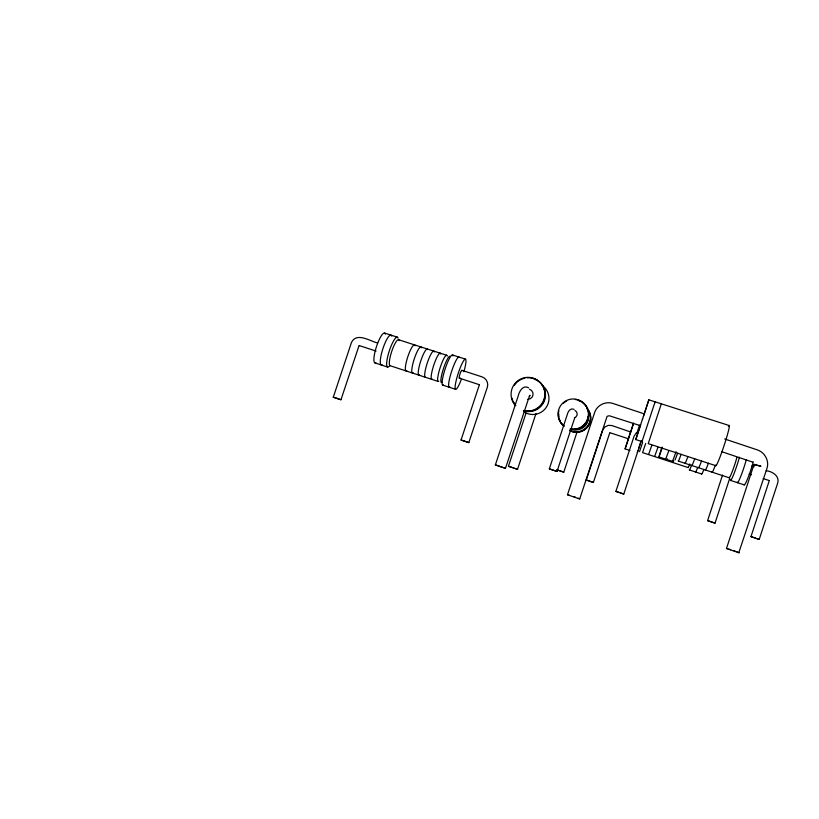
<?xml version="1.0" encoding="UTF-8"?>
<svg xmlns="http://www.w3.org/2000/svg" width="819" height="819" viewBox="0 0 819 819"><rect width="100%" height="100%" fill="white"/><g stroke="black" fill="none" stroke-linecap="round" stroke-linejoin="round"><path stroke-width="1.23" d="M672.921 462.213L673.699 460.882M666.84 460.217L667.567 458.875M672.348 461.343L658.947 456.951L661.772 447.348M609.715 432.944L593.396 482.401L586.271 480.026L602.733 430.118L604.76 427.108L608.241 425.368L611.906 425.542L630.65 431.992M654.719 456.244L657.903 447.45M661.332 403.818L648.228 443.632L715.919 465.724M648.679 454.258L651.781 445.454M629.903 450.44L625.092 448.863L633.527 423.085M642.639 418.652L635.779 439.568L641.994 441.595L642.147 441.083M637.254 452.426L637.817 450.819M628.419 438.728L630.743 431.674M633.425 423.74L630.671 432.217M644.246 413.882L612.53 403.327C605.425 401.126 597.153 405.21 594.717 412.264L567.485 494.748L578.798 498.658L579.739 498.884L607.104 416.308L609.316 415.755L640.356 425.665M729.115 425.501L648.863 399.826L644.103 414.394M640.622 424.846L635.779 439.568M754.565 464.608L754.053 464.291L760.912 466.206L753.92 464.69L726.494 548.474L738.779 552.723L767.065 468.048C769.358 460.667 764.711 452.334 757.462 449.938L724.713 438.974M755.845 538.226L750.962 536.64L769.215 480.835M755.456 538.206L759.213 539.424L777.702 483.015C779.831 475.962 772.225 471.375 766.215 470.71M729.729 478.306L715.038 523.126L707.606 520.638L722.532 475.092M526.023 413.134L508.425 466.257L517.526 469.328L535.933 413.697M574.723 417.864L557.022 471.427L551.474 469.625L549.334 468.867L567.055 415.253C567.721 412.049 570.055 407.524 574.047 409.316M563.789 472.143L556.879 469.83L563.789 472.143L576.934 432.33M641.431 440.458L623.781 494.052L615.888 491.4L634.08 436.179L636.322 432.852M636.906 433.128L639.588 425.051M643.417 416.349L644.338 413.575M642.424 419.379L648.863 399.826M640.653 442.27L638.574 448.556M461.793 370.301L482.227 376.935C486.271 378.296 488.697 383.016 487.387 387.08L468.806 442.598L461.046 439.998L479.32 384.981M528.173 399.774L505.477 468.294L502.487 467.403L495.372 464.885L518.048 396.478C519.144 391.769 522.686 384.439 528.644 387.807M628.378 439.199L625.092 448.863M642.618 442.455L639.537 451.627M645.669 443.458L642.557 452.62L688.195 467.588M358.978 345.813L340.96 399.733L333.292 397.205L351.382 342.721C356.337 331.634 370.26 341.298 377.631 342.987M662.489 447.194L658.947 456.951M628.644 438.124L628.419 438.769L610.063 432.77M654.739 402.835L655.098 401.822L641.994 441.595M668.632 451.269L665.642 459.142M677.702 453.194L675.01 460.032M528.736 398.157L530.026 395.249L529.146 396.294M739.27 552.835L737.018 551.893M726.494 548.474L727.968 548.832M586.271 480.026L589.485 481.05M759.213 539.424L756.879 538.574M750.962 536.64L754.76 537.858M549.334 468.867L557.022 471.427M567.485 494.748L569.492 495.29M715.038 523.126L711.496 521.99M707.606 520.638L711.138 521.775M495.372 464.885L505.477 468.294M508.456 466.298L513.411 467.833M461.046 439.998L468.949 442.629M333.179 397.154L337.131 398.413M615.908 491.39L619.359 492.506M623.781 494.052L620.331 492.936M593.365 482.401L590.182 481.377M384.776 333.118L397.471 337.213M452.62 355.006L465.571 359.183M398.73 339.772L446.795 355.292M751.801 466.031L754.207 466.81M359.172 345.557L376.085 351.064M461.988 370.751A4.146 0.645 -72 0 0 460.36 372.901A4.146 0.645 -72 0 0 459.203 378.102L479.258 384.674M749.139 473.996L751.484 474.764M763.175 478.572L769.031 480.487M729.207 549.221L730.691 549.703M438.104 381.419L390.079 365.704A13.677 2.918 -72 0 1 392.352 349.621A13.677 2.918 -72 0 1 399.242 340.612M678.378 461.128L729.197 477.774M374.846 362.868L387.53 367.025M442.618 385.073L455.559 389.322M730.589 480.436L744.276 484.92M689.444 469.983L701.719 474.017M337.008 398.484L340.96 399.733M721.693 451.668L752.497 462.049M573.884 496.713L575.45 497.256M514.567 468.233L517.526 469.328M733.988 550.818L735.595 551.382M578.122 498.208L579.739 498.884M754.453 464.957L753.92 464.69M585.544 423.013A12.828 12.746 -0.2 0 1 581.562 426.873M587.817 417.066A12.766 12.674 0 0 1 586.322 422.358M585.749 423.31A12.766 12.674 0 0 1 578.746 428.511M577.671 428.777A12.766 12.674 0 0 1 574.344 429.023M582.811 402.784A15.059 14.957 -1.2 0 1 570.004 429.238M563.953 426.095A15.059 14.957 -1.2 0 1 560.81 422.348M560.35 421.498A15.059 14.957 -1.2 0 1 559.285 418.765M558.886 416.861A15.059 14.957 -1.2 0 1 558.763 413.933M578.46 400.542A15.059 14.957 -1.2 0 1 581.162 401.719M575.307 399.488A15.141 15.039 -1.4 0 1 588.482 416.717A15.141 15.039 -1.4 0 1 570.679 429.187M563.626 425.808A15.141 15.039 -1.4 0 1 558.855 410.667M563.411 403.224A15.141 15.039 -1.4 0 1 566.666 401.013M564.076 426.146A15.223 15.121 -1.7 0 1 565.243 401.218A15.223 15.121 -1.7 0 1 588.206 411.322A15.223 15.121 -1.7 0 1 570.393 428.921M587.141 408.753A14.251 14.148 1.3 0 1 569.789 430.661M586.947 408.394A14.322 14.22 1.1 0 1 569.502 430.415M588.482 418.171A12.541 12.449 0.8 0 1 572.031 429.31M586.752 408.036A14.394 14.292 0.9 0 1 571.529 431.163M588.011 417.383A12.694 12.613 0.2 0 1 574.6 429.279M574.918 410.493A3.972 3.941 -1.7 0 1 574.539 417.772M703.716 469.901A14.527 0.86 -71.7 0 1 701.637 473.566M697.522 467.874A14.517 0.788 -71.7 0 1 695.505 471.549M689.823 463.974A12.613 0.594 -71.7 0 1 688.155 467.209M691.328 465.847A14.507 0.706 -71.7 0 1 689.393 469.543M701.545 460.974A13.903 0.768 -71.7 0 1 698.546 467.342M708.394 463.216A13.923 0.85 -71.7 0 1 705.292 469.553M694.717 458.753A13.892 0.686 -71.7 0 1 691.799 465.131M687.899 456.521A13.882 0.604 -71.7 0 1 685.073 462.93M681.101 454.31A13.862 0.522 -71.7 0 1 678.367 460.728M676.044 451.678A15.93 0.522 -71.7 0 1 672.358 460.882M753.275 461.793A16.104 1.536 -71.7 0 1 747.563 478.88A16.104 1.536 -71.7 0 1 744.041 484.377M746.334 459.541A16.083 1.443 -71.7 0 1 740.642 476.617A16.083 1.443 -71.7 0 1 737.213 482.145M736.844 457.667A13.974 1.147 -71.7 0 1 731.899 472.481A13.974 1.147 -71.7 0 1 729.033 477.323M739.414 457.299A16.073 1.341 -71.7 0 1 733.722 474.365A16.073 1.341 -71.7 0 1 730.405 479.914M715.253 465.448A13.933 0.932 -71.7 0 1 712.059 471.764M419.563 374.969A13.739 2.59 -72 0 1 420.29 362.448A13.739 2.59 -72 0 1 427.487 349.058M413.175 372.88A13.728 2.662 -72 0 1 414.353 358.64A13.728 2.662 -72 0 1 421.519 347.819M425.225 377.211A13.749 2.518 -72 0 1 427.907 361.169A13.749 2.518 -72 0 1 434.326 351.945M432.371 379.166A13.769 2.437 -72 0 1 433.835 364.967A13.769 2.437 -72 0 1 440.745 354.023M438.8 381.265A13.78 2.365 -72 0 1 440.346 367.086A13.78 2.365 -72 0 1 447.174 356.101M442.014 382.319A13.79 2.324 -72 0 1 443.069 369.86A13.79 2.324 -72 0 1 450.03 356.337M443.396 384.879A15.858 2.652 -72 0 1 445.26 368.601A15.858 2.652 -72 0 1 453.03 355.937M449.846 386.988A15.878 2.57 -72 0 1 451.187 372.706A15.878 2.57 -72 0 1 459.09 357.094M461.343 379.402A15.889 2.477 -72 0 1 455.2 385.8A15.889 2.477 -72 0 1 463.411 361.097A15.889 2.477 -72 0 1 463.902 371.703M375.849 362.745A15.694 3.552 -72.1 0 1 376.586 346.273A15.694 3.552 -72.1 0 1 385.411 334.111M389.721 365.755A15.725 3.389 -72 0 1 388.82 352.405A15.725 3.389 -72 0 1 398.065 338.186M382.166 364.813A15.715 3.471 -72.1 0 1 383.005 348.362A15.715 3.471 -72.1 0 1 391.728 336.148M406.797 370.792A13.708 2.733 -72 0 1 407.882 356.531A13.708 2.733 -72 0 1 415.141 345.751M459.879 377.569A4.146 0.645 -72 0 1 459.346 378.183M533.988 379.002A16.759 16.667 -34.3 0 1 544.655 400.051A16.759 16.667 -34.3 0 1 523.474 410.749M515.55 405.2A16.759 16.667 -34.3 0 1 513.81 402.436M542.577 385.739A16.032 15.94 -31.2 0 1 546.048 407.688A16.032 15.94 -31.2 0 1 524.15 411.916M534.633 378.941A16.83 16.738 -34.6 0 1 544.307 399.713A16.83 16.738 -34.6 0 1 524.088 410.769M515.786 405.722A16.83 16.738 -34.6 0 1 513.329 402.119M512.878 401.126A16.83 16.738 -34.6 0 1 511.895 397.993M514.312 385.401A16.83 16.738 -34.6 0 1 516.379 382.842M517.178 382.084A16.83 16.738 -34.6 0 1 524.928 378.132M527.098 377.815A16.83 16.738 -34.6 0 1 533.599 378.573M515.315 405.405A16.902 16.81 -34.8 0 1 521.406 378.685A16.902 16.81 -34.8 0 1 544.778 392.895A16.902 16.81 -34.8 0 1 523.658 410.483M529.545 389.23A5.201 5.17 -34.8 0 1 527.61 399.324M728.419 426.423A21.192 1.454 -71.6 0 1 724.262 445.024A21.192 1.454 -71.6 0 1 715.734 465.1"/></g></svg>
